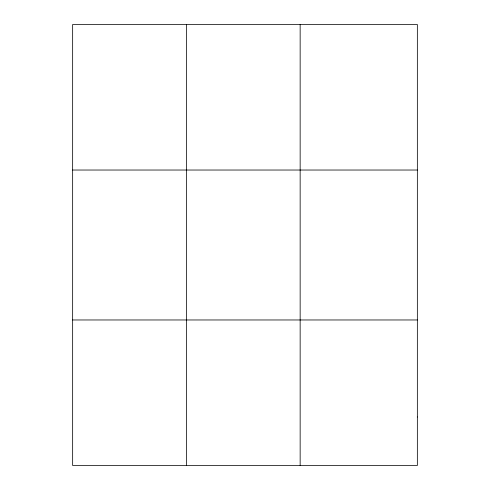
<?xml version="1.0" encoding="UTF-8"?>
<svg xmlns="http://www.w3.org/2000/svg" width="490" height="490" viewBox="0 0 490 490"><rect width="100%" height="100%" fill="white"/><g stroke="black" fill="none" stroke-linecap="round" stroke-linejoin="round"><path stroke-width="0.73" d="M186.402 465.5L186.402 24.5M300.15 465.5L300.15 24.5M72.649 170.03L417.351 170.03M72.649 319.97L417.351 319.97M417.351 416.99L417.351 465.5L72.649 465.5L72.649 24.5L417.351 24.5L417.351 416.99"/></g></svg>
